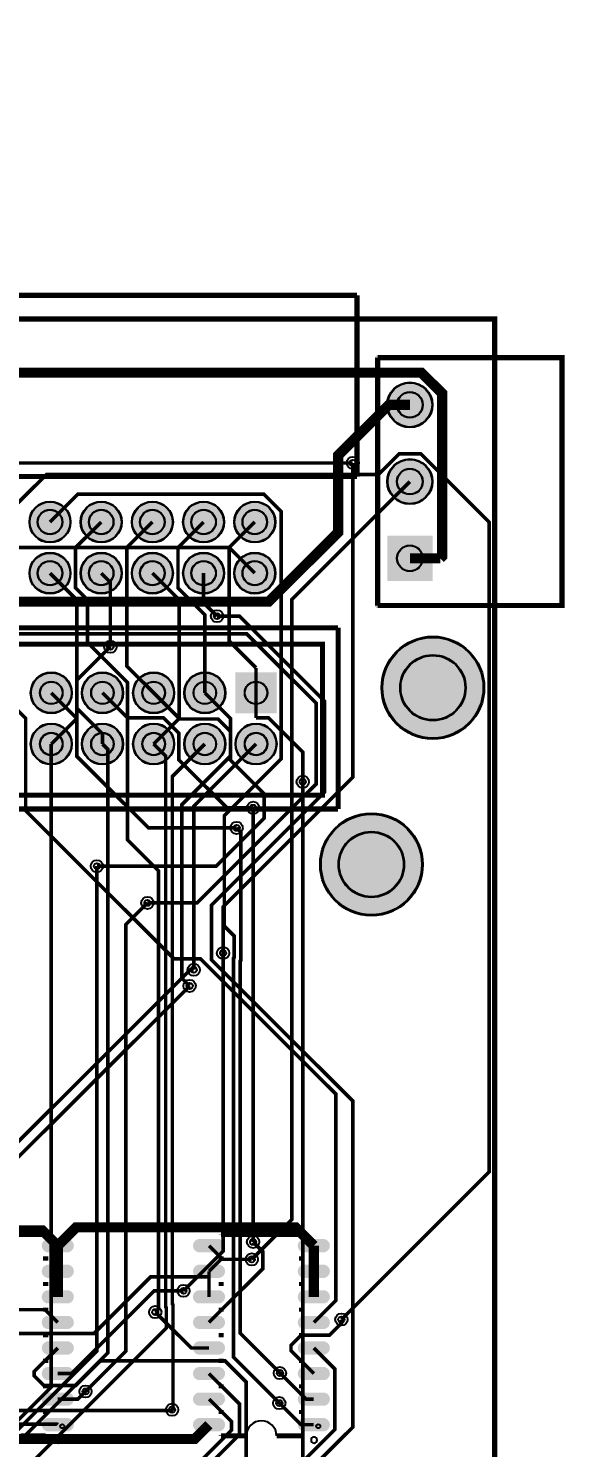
# Model space of a CAD drawing. Header units: millimetres. Extents: x -2 to 110, y 0 to 109.
# Drawn here: x 83 to 109.6, y 38.9 to 109.4 of the extents above; entities that cross this region are included whole.
import ezdxf

# ---------------------------------------------------------------- set-up
doc = ezdxf.new("R2010")
doc.units = ezdxf.units.MM
for name, color, linetype, true_color in [('BoardOutLine', 7, 'Continuous', 0xff00ff), ('BottomLayer', 7, 'Continuous', 0x0000ff), ('BottomSolderMaskLayer', 7, 'Continuous', 0xaa00ff), ('Document', 7, 'Continuous', 0xffffff), ('Hole', 7, 'Continuous', 0x222222), ('Multi-Layer', 7, 'Continuous', 0xc0c0c0), ('TopLayer', 7, 'Continuous', 0xff0000), ('TopPasteMaskLayer', 7, 'Continuous', 0x808080), ('TopSilkLayer', 7, 'Continuous', 0xffcc00), ('TopSolderMaskLayer', 7, 'Continuous', 0x800080)]:
    doc.layers.add(name, color=color, linetype=linetype, true_color=true_color)

msp = doc.modelspace()

# ---------------------------------------------------------------- hatches: boundary and pattern name
at = {"layer": 'BottomSolderMaskLayer'}
for points in [[(100.805, 90.704, 1), (103.056, 90.704, 1)], [(100.805, 86.894, 1), (103.056, 86.894, 1)], [(83.049, 84.887, 1), (85.1, 84.887, 1)], [(85.589, 84.887, 1), (87.64, 84.887, 1)], [(88.129, 84.887, 1), (90.18, 84.887, 1)], [(90.669, 84.887, 1), (92.72, 84.887, 1)], [(93.209, 84.887, 1), (95.26, 84.887, 1)], [(100.805, 81.958), (100.805, 84.209), (103.056, 84.209), (103.056, 81.958)], [(83.049, 82.347, 1), (85.1, 82.347, 1)], [(85.589, 82.347, 1), (87.64, 82.347, 1)], [(88.129, 82.347, 1), (90.18, 82.347, 1)], [(90.669, 82.347, 1), (92.72, 82.347, 1)], [(93.209, 82.347, 1), (95.26, 82.347, 1)], [(100.523, 76.657, 1), (105.624, 76.657, 1)], [(83.111, 76.403, 1), (85.162, 76.403, 1)], [(85.651, 76.403, 1), (87.702, 76.403, 1)], [(88.191, 76.403, 1), (90.242, 76.403, 1)], [(90.731, 76.403, 1), (92.782, 76.403, 1)], [(95.322, 75.378), (93.271, 75.378), (93.271, 77.428), (95.322, 77.428)], [(83.111, 73.863, 1), (85.162, 73.863, 1)], [(85.651, 73.863, 1), (87.702, 73.863, 1)], [(88.191, 73.863, 1), (90.242, 73.863, 1)], [(90.731, 73.863, 1), (92.782, 73.863, 1)], [(93.271, 73.863, 1), (95.322, 73.863, 1)], [(97.471, 67.88, 1), (102.572, 67.88, 1)]]:
    msp.add_hatch(color=256, dxfattribs=at).paths.add_polyline_path(points)
at = {"layer": 'Document'}
for points in [[(100.33, 80.866), (109.353, 80.866), (109.353, 92.922), (100.33, 92.922), (100.314, 92.923), (100.298, 92.926), (100.282, 92.931), (100.267, 92.939), (100.253, 92.948), (100.241, 92.959), (100.23, 92.971), (100.22, 92.985), (100.213, 93), (100.208, 93.016), (100.204, 93.032), (100.203, 93.049), (100.204, 93.065), (100.208, 93.081), (100.213, 93.097), (100.22, 93.112), (100.23, 93.126), (100.241, 93.138), (100.253, 93.149), (100.267, 93.159), (100.282, 93.166), (100.298, 93.171), (100.314, 93.174), (100.33, 93.176), (109.48, 93.176), (109.497, 93.174), (109.513, 93.171), (109.529, 93.166), (109.544, 93.159), (109.558, 93.149), (109.57, 93.138), (109.581, 93.126), (109.59, 93.112), (109.598, 93.097), (109.603, 93.081), (109.606, 93.065), (109.607, 93.049), (109.607, 80.739), (109.606, 80.722), (109.603, 80.706), (109.598, 80.69), (109.59, 80.675), (109.581, 80.661), (109.57, 80.649), (109.558, 80.638), (109.544, 80.629), (109.529, 80.621), (109.513, 80.616), (109.497, 80.613), (109.48, 80.612), (100.33, 80.612), (100.314, 80.613), (100.298, 80.616), (100.282, 80.621), (100.267, 80.629), (100.253, 80.638), (100.241, 80.649), (100.23, 80.661), (100.22, 80.675), (100.213, 80.69), (100.208, 80.706), (100.204, 80.722), (100.203, 80.739), (100.204, 80.755), (100.208, 80.771), (100.213, 80.787), (100.22, 80.802), (100.23, 80.816), (100.241, 80.828), (100.253, 80.839), (100.267, 80.849), (100.282, 80.856), (100.298, 80.861), (100.314, 80.864), (100.33, 80.866)], [(100.457, 93.049), (100.457, 80.739), (100.456, 80.722), (100.453, 80.706), (100.448, 80.69), (100.44, 80.675), (100.431, 80.661), (100.42, 80.649), (100.408, 80.638), (100.394, 80.629), (100.379, 80.621), (100.363, 80.616), (100.347, 80.613), (100.33, 80.612), (100.314, 80.613), (100.298, 80.616), (100.282, 80.621), (100.267, 80.629), (100.253, 80.638), (100.241, 80.649), (100.23, 80.661), (100.22, 80.675), (100.213, 80.69), (100.208, 80.706), (100.204, 80.722), (100.203, 80.739), (100.203, 93.049), (100.204, 93.065), (100.208, 93.081), (100.213, 93.097), (100.22, 93.112), (100.23, 93.126), (100.241, 93.138), (100.253, 93.149), (100.267, 93.159), (100.282, 93.166), (100.298, 93.171), (100.314, 93.174), (100.33, 93.176), (100.347, 93.174), (100.363, 93.171), (100.379, 93.166), (100.394, 93.159), (100.408, 93.149), (100.42, 93.138), (100.431, 93.126), (100.44, 93.112), (100.448, 93.097), (100.453, 93.081), (100.456, 93.065), (100.457, 93.049)]]:
    msp.add_hatch(color=256, dxfattribs=at).paths.add_polyline_path(points)
at = {"layer": 'Multi-Layer'}
for points in [[(100.83, 90.704, 1), (103.03, 90.704, 1)], [(100.83, 86.894, 1), (103.03, 86.894, 1)], [(83.074, 84.887, 1), (85.074, 84.887, 1)], [(85.614, 84.887, 1), (87.614, 84.887, 1)], [(88.154, 84.887, 1), (90.154, 84.887, 1)], [(90.694, 84.887, 1), (92.694, 84.887, 1)], [(93.234, 84.887, 1), (95.234, 84.887, 1)], [(100.83, 81.984), (100.83, 84.184), (103.03, 84.184), (103.03, 81.984)], [(83.074, 82.347, 1), (85.074, 82.347, 1)], [(85.614, 82.347, 1), (87.614, 82.347, 1)], [(88.154, 82.347, 1), (90.154, 82.347, 1)], [(90.694, 82.347, 1), (92.694, 82.347, 1)], [(93.234, 82.347, 1), (95.234, 82.347, 1)], [(83.137, 76.403, 1), (85.137, 76.403, 1)], [(85.677, 76.403, 1), (87.677, 76.403, 1)], [(88.217, 76.403, 1), (90.217, 76.403, 1)], [(90.757, 76.403, 1), (92.757, 76.403, 1)], [(95.297, 75.403), (93.297, 75.403), (93.297, 77.403), (95.297, 77.403)], [(83.137, 73.863, 1), (85.137, 73.863, 1)], [(85.677, 73.863, 1), (87.677, 73.863, 1)], [(88.217, 73.863, 1), (90.217, 73.863, 1)], [(90.757, 73.863, 1), (92.757, 73.863, 1)], [(93.297, 73.863, 1), (95.297, 73.863, 1)]]:
    msp.add_hatch(color=256, dxfattribs=at).paths.add_polyline_path(points)
at = {"layer": 'TopLayer'}
for points in [[(84.961, 49.247, -0.785398), (84.961, 48.647), (83.961, 48.647, -0.785398), (83.961, 49.247)], [(92.464, 49.247, -0.785398), (92.464, 48.647), (91.464, 48.647, -0.785398), (91.464, 49.247)], [(97.664, 49.247, -0.785398), (97.664, 48.647), (96.664, 48.647, -0.785398), (96.664, 49.247)], [(84.961, 47.977, -0.785398), (84.961, 47.377), (83.961, 47.377, -0.785398), (83.961, 47.977)], [(92.464, 47.977, -0.785398), (92.464, 47.377), (91.464, 47.377, -0.785398), (91.464, 47.977)], [(97.664, 47.977, -0.785398), (97.664, 47.377), (96.664, 47.377, -0.785398), (96.664, 47.977)], [(84.961, 46.707, -0.785398), (84.961, 46.107), (83.961, 46.107, -0.785398), (83.961, 46.707)], [(92.464, 46.707, -0.785398), (92.464, 46.107), (91.464, 46.107, -0.785398), (91.464, 46.707)], [(97.664, 46.707, -0.785398), (97.664, 46.107), (96.664, 46.107, -0.785398), (96.664, 46.707)], [(84.961, 45.436, -0.785398), (84.961, 44.836), (83.961, 44.836, -0.785398), (83.961, 45.436)], [(92.464, 45.437, -0.785398), (92.464, 44.837), (91.464, 44.837, -0.785398), (91.464, 45.437)], [(97.664, 45.437, -0.785398), (97.664, 44.837), (96.664, 44.837, -0.785398), (96.664, 45.437)], [(84.961, 44.166, -0.785398), (84.961, 43.566), (83.961, 43.566, -0.785398), (83.961, 44.166)], [(92.464, 44.167, -0.785398), (92.464, 43.567), (91.464, 43.567, -0.785398), (91.464, 44.167)], [(97.664, 44.167, -0.785398), (97.664, 43.567), (96.664, 43.567, -0.785398), (96.664, 44.167)], [(84.961, 42.896, -0.785398), (84.961, 42.296), (83.961, 42.296, -0.785398), (83.961, 42.896)], [(92.464, 42.897, -0.785398), (92.464, 42.297), (91.464, 42.297, -0.785398), (91.464, 42.897)], [(97.664, 42.897, -0.785398), (97.664, 42.297), (96.664, 42.297, -0.785398), (96.664, 42.897)], [(84.961, 41.626, -0.785398), (84.961, 41.026), (83.961, 41.026, -0.785398), (83.961, 41.626)], [(92.464, 41.627, -0.785398), (92.464, 41.027), (91.464, 41.027, -0.785398), (91.464, 41.627)], [(97.664, 41.627, -0.785398), (97.664, 41.027), (96.664, 41.027, -0.785398), (96.664, 41.627)], [(84.961, 40.356, -0.785398), (84.961, 39.756), (83.961, 39.756, -0.785398), (83.961, 40.356)], [(92.464, 40.357, -0.785398), (92.464, 39.757), (91.464, 39.757, -0.785398), (91.464, 40.357)], [(97.664, 40.357, -0.785398), (97.664, 39.757), (96.664, 39.757, -0.785398), (96.664, 40.357)]]:
    msp.add_hatch(color=256, dxfattribs=at).paths.add_polyline_path(points)
at = {"layer": 'TopPasteMaskLayer'}
for points in [[(84.961, 49.247, -0.785398), (84.961, 48.647), (83.961, 48.647, -0.785398), (83.961, 49.247)], [(92.464, 49.247, -0.785398), (92.464, 48.647), (91.464, 48.647, -0.785398), (91.464, 49.247)], [(97.664, 49.247, -0.785398), (97.664, 48.647), (96.664, 48.647, -0.785398), (96.664, 49.247)], [(84.961, 47.977, -0.785398), (84.961, 47.377), (83.961, 47.377, -0.785398), (83.961, 47.977)], [(92.464, 47.977, -0.785398), (92.464, 47.377), (91.464, 47.377, -0.785398), (91.464, 47.977)], [(97.664, 47.977, -0.785398), (97.664, 47.377), (96.664, 47.377, -0.785398), (96.664, 47.977)], [(84.961, 46.707, -0.785398), (84.961, 46.107), (83.961, 46.107, -0.785398), (83.961, 46.707)], [(92.464, 46.707, -0.785398), (92.464, 46.107), (91.464, 46.107, -0.785398), (91.464, 46.707)], [(97.664, 46.707, -0.785398), (97.664, 46.107), (96.664, 46.107, -0.785398), (96.664, 46.707)], [(84.961, 45.436, -0.785398), (84.961, 44.836), (83.961, 44.836, -0.785398), (83.961, 45.436)], [(92.464, 45.437, -0.785398), (92.464, 44.837), (91.464, 44.837, -0.785398), (91.464, 45.437)], [(97.664, 45.437, -0.785398), (97.664, 44.837), (96.664, 44.837, -0.785398), (96.664, 45.437)], [(84.961, 44.166, -0.785398), (84.961, 43.566), (83.961, 43.566, -0.785398), (83.961, 44.166)], [(92.464, 44.167, -0.785398), (92.464, 43.567), (91.464, 43.567, -0.785398), (91.464, 44.167)], [(97.664, 44.167, -0.785398), (97.664, 43.567), (96.664, 43.567, -0.785398), (96.664, 44.167)], [(84.961, 42.896, -0.785398), (84.961, 42.296), (83.961, 42.296, -0.785398), (83.961, 42.896)], [(92.464, 42.897, -0.785398), (92.464, 42.297), (91.464, 42.297, -0.785398), (91.464, 42.897)], [(97.664, 42.897, -0.785398), (97.664, 42.297), (96.664, 42.297, -0.785398), (96.664, 42.897)], [(84.961, 41.626, -0.785398), (84.961, 41.026), (83.961, 41.026, -0.785398), (83.961, 41.626)], [(92.464, 41.627, -0.785398), (92.464, 41.027), (91.464, 41.027, -0.785398), (91.464, 41.627)], [(97.664, 41.627, -0.785398), (97.664, 41.027), (96.664, 41.027, -0.785398), (96.664, 41.627)], [(84.961, 40.356, -0.785398), (84.961, 39.756), (83.961, 39.756, -0.785398), (83.961, 40.356)], [(92.464, 40.357, -0.785398), (92.464, 39.757), (91.464, 39.757, -0.785398), (91.464, 40.357)], [(97.664, 40.357, -0.785398), (97.664, 39.757), (96.664, 39.757, -0.785398), (96.664, 40.357)]]:
    msp.add_hatch(color=256, dxfattribs=at).paths.add_polyline_path(points)
at = {"layer": 'TopSolderMaskLayer'}
for points in [[(100.805, 90.704, 1), (103.056, 90.704, 1)], [(100.805, 86.894, 1), (103.056, 86.894, 1)], [(83.049, 84.887, 1), (85.1, 84.887, 1)], [(85.589, 84.887, 1), (87.64, 84.887, 1)], [(88.129, 84.887, 1), (90.18, 84.887, 1)], [(90.669, 84.887, 1), (92.72, 84.887, 1)], [(93.209, 84.887, 1), (95.26, 84.887, 1)], [(100.805, 81.958), (100.805, 84.209), (103.056, 84.209), (103.056, 81.958)], [(83.049, 82.347, 1), (85.1, 82.347, 1)], [(85.589, 82.347, 1), (87.64, 82.347, 1)], [(88.129, 82.347, 1), (90.18, 82.347, 1)], [(90.669, 82.347, 1), (92.72, 82.347, 1)], [(93.209, 82.347, 1), (95.26, 82.347, 1)], [(100.523, 76.657, 1), (105.624, 76.657, 1)], [(83.111, 76.403, 1), (85.162, 76.403, 1)], [(85.651, 76.403, 1), (87.702, 76.403, 1)], [(88.191, 76.403, 1), (90.242, 76.403, 1)], [(90.731, 76.403, 1), (92.782, 76.403, 1)], [(95.322, 75.378), (93.271, 75.378), (93.271, 77.428), (95.322, 77.428)], [(83.111, 73.863, 1), (85.162, 73.863, 1)], [(85.651, 73.863, 1), (87.702, 73.863, 1)], [(88.191, 73.863, 1), (90.242, 73.863, 1)], [(90.731, 73.863, 1), (92.782, 73.863, 1)], [(93.271, 73.863, 1), (95.322, 73.863, 1)], [(97.471, 67.88, 1), (102.572, 67.88, 1)], [(85.003, 49.272, -0.785398), (85.003, 48.621), (83.918, 48.621, -0.785398), (83.918, 49.272)], [(92.506, 49.272, -0.785398), (92.506, 48.621), (91.422, 48.621, -0.785398), (91.422, 49.272)], [(97.707, 49.272, -0.785398), (97.707, 48.621), (96.622, 48.621, -0.785398), (96.622, 49.272)], [(85.003, 48.002, -0.785398), (85.003, 47.351), (83.918, 47.351, -0.785398), (83.918, 48.002)], [(92.506, 48.002, -0.785398), (92.506, 47.351), (91.422, 47.351, -0.785398), (91.422, 48.002)], [(97.707, 48.002, -0.785398), (97.707, 47.351), (96.622, 47.351, -0.785398), (96.622, 48.002)], [(85.003, 46.732, -0.785398), (85.003, 46.081), (83.918, 46.081, -0.785398), (83.918, 46.732)], [(92.506, 46.732, -0.785398), (92.506, 46.081), (91.422, 46.081, -0.785398), (91.422, 46.732)], [(97.707, 46.732, -0.785398), (97.707, 46.081), (96.622, 46.081, -0.785398), (96.622, 46.732)], [(85.003, 45.462, -0.785398), (85.003, 44.811), (83.918, 44.811, -0.785398), (83.918, 45.462)], [(92.506, 45.462, -0.785398), (92.506, 44.811), (91.422, 44.811, -0.785398), (91.422, 45.462)], [(97.707, 45.462, -0.785398), (97.707, 44.811), (96.622, 44.811, -0.785398), (96.622, 45.462)], [(85.003, 44.192, -0.785398), (85.003, 43.541), (83.918, 43.541, -0.785398), (83.918, 44.192)], [(92.506, 44.192, -0.785398), (92.506, 43.541), (91.422, 43.541, -0.785398), (91.422, 44.192)], [(97.707, 44.192, -0.785398), (97.707, 43.541), (96.622, 43.541, -0.785398), (96.622, 44.192)], [(85.003, 42.922, -0.785398), (85.003, 42.271), (83.918, 42.271, -0.785398), (83.918, 42.922)], [(92.506, 42.922, -0.785398), (92.506, 42.271), (91.422, 42.271, -0.785398), (91.422, 42.922)], [(97.707, 42.922, -0.785398), (97.707, 42.271), (96.622, 42.271, -0.785398), (96.622, 42.922)], [(85.003, 41.652, -0.785398), (85.003, 41.001), (83.918, 41.001, -0.785398), (83.918, 41.652)], [(92.506, 41.652, -0.785398), (92.506, 41.001), (91.422, 41.001, -0.785398), (91.422, 41.652)], [(97.707, 41.652, -0.785398), (97.707, 41.001), (96.622, 41.001, -0.785398), (96.622, 41.652)], [(85.003, 40.382, -0.785398), (85.003, 39.731), (83.918, 39.731, -0.785398), (83.918, 40.382)], [(92.506, 40.382, -0.785398), (92.506, 39.731), (91.422, 39.731, -0.785398), (91.422, 40.382)], [(97.707, 40.382, -0.785398), (97.707, 39.731), (96.622, 39.731, -0.785398), (96.622, 40.382)]]:
    msp.add_hatch(color=256, dxfattribs=at).paths.add_polyline_path(points)

# ---------------------------------------------------------------- linework, layer by layer
at = {"layer": 'BoardOutLine', "const_width": 0.254}
msp.add_lwpolyline([(106.138, -0.001), (-0.062, -0.001), (-0.062, 94.97), (106.138, 94.97), (106.138, -0.001)], close=True, dxfattribs=at)
at = {"layer": 'BottomLayer', "const_width": 0.178}
for points in [[(81.534, 84.887), (83.898, 87.251), (100.377, 87.251), (101.396, 88.27), (102.48, 88.27), (105.869, 84.88), (105.869, 52.618), (98.532, 45.281)], [(73.914, 84.887), (76.848, 87.82), (99.1, 87.82)], [(101.93, 86.894), (96.069, 81.032), (96.069, 50.25), (94.088, 48.269)], [(95.451, 41.132), (93.18, 43.404), (93.18, 63.225), (93.211, 63.256), (93.211, 64.329), (92.724, 64.816), (92.724, 70.31), (95.54, 73.126), (95.54, 85.414), (94.684, 86.27), (85.457, 86.27), (84.074, 84.887)], [(86.614, 84.887), (85.344, 83.617), (85.344, 81.607), (85.934, 81.017), (85.934, 78.905), (87.92, 76.918), (87.92, 69.099), (89.458, 67.562), (89.458, 45.811), (89.297, 45.65)], [(89.154, 84.887), (87.884, 83.617), (87.884, 77.736), (89.217, 76.403)], [(91.694, 84.887), (90.424, 83.617), (90.424, 81.607), (91.757, 80.274), (91.757, 76.403)], [(94.234, 84.887), (92.964, 83.617), (92.964, 78.977), (94.297, 77.644)], [(84.074, 82.347), (85.407, 81.014), (85.407, 75.133), (84.137, 73.863)], [(86.614, 82.347), (87.069, 81.892), (87.069, 78.695)], [(89.154, 82.347), (90.486, 81.015), (90.486, 75.132), (89.217, 73.863)], [(91.694, 82.347), (91.694, 80.878), (92.361, 80.211)], [(94.297, 76.403), (94.297, 77.644)], [(91.757, 76.403), (93.027, 75.133), (93.027, 73.263), (90.612, 70.848), (90.612, 62.237), (91.002, 61.847)], [(84.137, 73.863), (84.137, 41.926), (79.688, 37.478), (79.22, 37.478), (76.951, 35.209), (76.951, 34.883), (76.951, 34.883)], [(81.39, 36.403), (89.845, 44.858), (89.845, 45.877), (89.811, 45.911), (89.811, 73.269), (89.217, 73.863)], [(81.456, 37.334), (81.456, 38.14), (86.947, 43.631), (86.947, 73.593), (86.677, 73.863)], [(90.129, 40.803), (90.177, 40.85), (90.177, 46.014), (90.143, 46.048), (90.143, 72.249), (91.757, 73.863)], [(94.297, 73.863), (91.206, 70.772), (91.206, 62.649)], [(96.616, 71.989), (96.616, 12.759), (93.09, 9.233), (93.09, 5.454), (91.904, 4.268), (86.124, 4.268), (85.285, 3.429), (85.285, 2.805), (83.464, 0.984), (13.949, 0.984), (11.708, 3.225)], [(94.15, 70.694), (94.15, 49.134)], [(95.483, 42.624), (93.512, 44.596), (93.512, 63.087), (93.543, 63.119), (93.543, 69.49), (93.335, 69.698)], [(86.399, 67.796), (86.399, 43.718), (79.61, 36.93), (79.446, 36.93)], [(88.91, 65.973), (87.842, 64.905), (87.842, 43.714), (85.836, 41.707)], [(92.663, 63.483), (92.663, 48.672), (90.698, 46.706)]]:
    msp.add_lwpolyline(points, dxfattribs=at)
at = {"layer": 'BottomSolderMaskLayer'}
for centre, radius in [((101.93, 90.704), 1.125), ((101.93, 90.704), 0.645), ((101.93, 86.894), 1.125), ((101.93, 86.894), 0.645), ((84.074, 84.887), 1.025), ((84.074, 84.887), 0.615), ((86.614, 84.887), 1.025), ((86.614, 84.887), 0.615), ((89.154, 84.887), 1.025), ((89.154, 84.887), 0.615), ((91.694, 84.887), 1.025), ((91.694, 84.887), 0.615), ((94.234, 84.887), 1.025), ((94.234, 84.887), 0.615), ((84.074, 82.347), 1.025), ((86.614, 82.347), 1.025), ((89.154, 82.347), 1.025), ((91.694, 82.347), 1.025), ((94.234, 82.347), 1.025), ((101.93, 83.084), 0.645), ((84.074, 82.347), 0.615), ((86.614, 82.347), 0.615), ((89.154, 82.347), 0.615), ((91.694, 82.347), 0.615), ((94.234, 82.347), 0.615), ((103.073, 76.657), 2.551), ((103.074, 76.657), 1.633), ((84.137, 76.403), 1.025), ((84.137, 76.403), 0.564), ((86.677, 76.403), 1.025), ((86.677, 76.403), 0.564), ((89.217, 76.403), 1.025), ((89.217, 76.403), 0.564), ((91.757, 76.403), 1.025), ((91.757, 76.403), 0.564), ((94.297, 76.403), 0.564), ((84.137, 73.863), 1.025), ((86.677, 73.863), 1.025), ((89.217, 73.863), 1.025), ((91.757, 73.863), 1.025), ((94.297, 73.863), 1.025), ((84.137, 73.863), 0.564), ((86.677, 73.863), 0.564), ((89.217, 73.863), 0.564), ((91.757, 73.863), 0.564), ((94.297, 73.863), 0.564), ((100.022, 67.88), 2.551), ((100.021, 67.88), 1.633)]:
    msp.add_circle(centre, radius, dxfattribs=at)
at = {"layer": 'Document'}
for centre in [(84.68, 39.98), (97.384, 39.981)]:
    msp.add_circle(centre, 0.1, dxfattribs=at)
at = {"layer": 'Hole'}
for centre in [(99.1, 87.821), (92.361, 80.211), (87.069, 78.695), (96.616, 71.989), (94.15, 70.694), (93.335, 69.698), (86.399, 67.796), (88.91, 65.973), (92.663, 63.483), (91.206, 62.649), (91.002, 61.847), (94.15, 49.134), (94.088, 48.269), (90.698, 46.706), (89.297, 45.65), (98.532, 45.281), (95.483, 42.624), (85.836, 41.707), (90.129, 40.803), (95.451, 41.132)]:
    msp.add_circle(centre, 0.152, dxfattribs=at)
at = {"layer": 'Multi-Layer'}
for centre, radius in [((101.93, 90.704), 1.1), ((101.93, 90.704), 0.63), ((99.1, 87.821), 0.305), ((101.93, 86.894), 1.1), ((101.93, 86.894), 0.63), ((84.074, 84.887), 1), ((84.074, 84.887), 0.6), ((86.614, 84.887), 1), ((86.614, 84.887), 0.6), ((89.154, 84.887), 1), ((89.154, 84.887), 0.6), ((91.694, 84.887), 1), ((91.694, 84.887), 0.6), ((94.234, 84.887), 1), ((94.234, 84.887), 0.6), ((84.074, 82.347), 1), ((86.614, 82.347), 1), ((89.154, 82.347), 1), ((91.694, 82.347), 1), ((94.234, 82.347), 1), ((101.93, 83.084), 0.63), ((84.074, 82.347), 0.6), ((86.614, 82.347), 0.6), ((89.154, 82.347), 0.6), ((91.694, 82.347), 0.6), ((94.234, 82.347), 0.6), ((92.361, 80.211), 0.305), ((87.069, 78.695), 0.305), ((103.073, 76.657), 2.5), ((103.074, 76.657), 1.6), ((84.137, 76.403), 1), ((84.137, 76.403), 0.55), ((86.677, 76.403), 1), ((86.677, 76.403), 0.55), ((89.217, 76.403), 1), ((89.217, 76.403), 0.55), ((91.757, 76.403), 1), ((91.757, 76.403), 0.55), ((94.297, 76.403), 0.55), ((84.137, 73.863), 1), ((86.677, 73.863), 1), ((89.217, 73.863), 1), ((91.757, 73.863), 1), ((94.297, 73.863), 1), ((84.137, 73.863), 0.55), ((86.677, 73.863), 0.55), ((89.217, 73.863), 0.55), ((91.757, 73.863), 0.55), ((94.297, 73.863), 0.55), ((96.616, 71.989), 0.305), ((94.15, 70.694), 0.305), ((93.335, 69.698), 0.305), ((100.022, 67.88), 2.5), ((100.021, 67.88), 1.6), ((86.399, 67.796), 0.305), ((88.91, 65.973), 0.305), ((92.663, 63.483), 0.305), ((91.206, 62.649), 0.305), ((91.002, 61.847), 0.305), ((94.15, 49.134), 0.305), ((94.088, 48.269), 0.305), ((90.698, 46.706), 0.305), ((89.297, 45.65), 0.305), ((98.532, 45.281), 0.305), ((95.483, 42.624), 0.305), ((85.836, 41.707), 0.305), ((90.129, 40.803), 0.305), ((95.451, 41.132), 0.305)]:
    msp.add_circle(centre, radius, dxfattribs=at)
at = {"layer": 'TopLayer'}
for points, const_width in [([(103.437, 83.084), (103.533, 83.179), (103.533, 91.275), (102.504, 92.303), (63.223, 92.303), (55.564, 84.645)], 0.508), ([(62.948, 80.931), (94.927, 80.931), (98.367, 84.372), (98.367, 88.191), (100.88, 90.704), (101.93, 90.704)], 0.508), ([(92.663, 63.483), (92.663, 65.775), (99.1, 72.212), (99.1, 87.82)], 0.178), ([(94.234, 82.347), (92.964, 83.617), (60.712, 83.617), (59.917, 82.822), (59.917, 81.156), (59.866, 81.104), (52.868, 81.104), (50.675, 78.911)], 0.178), ([(101.93, 83.084), (103.437, 83.084)], 0.508), ([(51.439, 9.088), (51.599, 9.248), (68.407, 9.248), (99.105, 39.946), (99.105, 56.128), (92.088, 63.145), (92.088, 65.861), (97.703, 71.476), (97.703, 75.985), (93.477, 80.211), (92.361, 80.211)], 0.178), ([(88.91, 65.973), (91.375, 65.973), (97.277, 71.874), (97.277, 75.889), (93.828, 79.337), (79.451, 79.337), (76.517, 76.403)], 0.178), ([(87.069, 78.695), (85.407, 77.033), (85.407, 75.639), (86.677, 74.369), (86.677, 73.863)], 0.178), ([(81.597, 76.403), (82.867, 75.133), (82.867, 70.554), (90.224, 63.196), (91.539, 63.196), (98.26, 56.476), (98.26, 46.232), (97.164, 45.137)], 0.178), ([(84.137, 76.403), (85.407, 75.133), (85.407, 73.248), (88.957, 69.698), (93.335, 69.698)], 0.178), ([(89.217, 76.403), (90.514, 75.106), (92.411, 75.106), (93.028, 74.49), (93.028, 73.065), (94.701, 71.391), (94.701, 70.183), (92.314, 67.796), (86.399, 67.796)], 0.178), ([(86.677, 76.403), (87.92, 75.16), (89.712, 75.16), (90.46, 74.411), (90.46, 73.088), (92.854, 70.694), (94.15, 70.694)], 0.178), ([(94.297, 76.403), (94.297, 75.161)], 0.178), ([(94.297, 75.161), (94.918, 75.161), (96.616, 73.463), (96.616, 71.989)], 0.178), ([(91.206, 62.649), (91.029, 62.649), (80.499, 52.118), (42.98, 52.118)], 0.178), ([(91.002, 61.847), (80.164, 51.008), (34.903, 51.008), (33.876, 49.981)], 0.178), ([(84.461, 48.946), (85.372, 49.857), (96.254, 49.857), (97.164, 48.947)], 0.508), ([(84.461, 48.946), (83.696, 49.712), (72.522, 49.712), (71.757, 48.946)], 0.508), ([(84.461, 47.676), (84.461, 48.946)], 0.508), ([(91.964, 45.137), (94.635, 47.808), (94.635, 48.649), (94.15, 49.134)], 0.178), ([(92.599, 48.312), (91.964, 48.947)], 0.178), ([(97.164, 48.947), (97.164, 47.677)], 0.508), ([(84.461, 47.676), (84.461, 46.406)], 0.508), ([(91.964, 47.677), (92.599, 48.312)], 0.178), ([(94.088, 48.269), (92.642, 48.269), (92.599, 48.312)], 0.178), ([(97.164, 47.677), (97.164, 46.407)], 0.508), ([(91.964, 47.399), (89.068, 47.399), (86.251, 44.582), (76.809, 44.582), (75.597, 45.794)], 0.178), ([(91.964, 47.677), (91.964, 47.399)], 0.178), ([(91.964, 47.399), (91.964, 46.407)], 0.178), ([(90.698, 46.706), (89.24, 46.706), (85.13, 42.596), (84.461, 42.596)], 0.178), ([(76.703, 46.055), (76.986, 45.771), (83.826, 45.771), (84.461, 45.136)], 0.178), ([(89.297, 45.65), (91.08, 43.867), (91.964, 43.867)], 0.178), ([(98.532, 45.281), (98.532, 45.099), (97.935, 44.502), (96.529, 44.502), (96.031, 44.004), (96.031, 43.73), (97.164, 42.597)], 0.178), ([(24.408, 3.225), (25.488, 2.145), (40.045, 2.145), (40.801, 2.902), (40.801, 3.339), (41.731, 4.268), (44.891, 4.268), (45.999, 5.376), (45.999, 6.006), (49.658, 9.665), (68.049, 9.665), (69.058, 10.674), (69.364, 10.674), (69.684, 10.995), (69.684, 11.301), (98.209, 39.825), (98.209, 42.822), (97.164, 43.867)], 0.178), ([(84.461, 43.866), (83.293, 42.699), (83.293, 42.484), (83.778, 41.999), (85.341, 41.999), (86.574, 43.232), (92.754, 43.232), (93.809, 42.177), (93.809, 36.342), (69.137, 11.67), (69.137, 11.222)], 0.178), ([(91.964, 42.597), (93.477, 41.084), (93.477, 39.569), (86.392, 32.483), (61.757, 32.483), (35.838, 6.565), (35.838, 5.412), (34.815, 4.389), (23.966, 4.389), (23.139, 3.562), (23.139, 2.871), (22.361, 2.094), (20.459, 2.094), (19.328, 3.225)], 0.178), ([(95.483, 42.624), (96.781, 41.327), (97.164, 41.327)], 0.178), ([(85.836, 41.707), (85.455, 41.326), (84.461, 41.326)], 0.178), ([(91.964, 41.327), (93.082, 40.208), (93.082, 39.783), (86.929, 33.629), (65.072, 33.629), (64.839, 33.396), (58.292, 33.396), (36.796, 11.901), (36.612, 11.901), (30.759, 6.048), (30.759, 5.384), (30.096, 4.721), (23.365, 4.721), (21.868, 3.225)], 0.178), ([(46.35, 41.326), (47.066, 40.61), (48.662, 40.61), (48.814, 40.763), (67.65, 40.763), (67.823, 40.936), (68.624, 40.936), (68.797, 40.763), (90.089, 40.763), (90.129, 40.803)], 0.178), ([(95.451, 41.132), (96.527, 40.057), (97.164, 40.057)], 0.178), ([(79.261, 40.056), (79.969, 39.348), (91.255, 39.348), (91.964, 40.057)], 0.508), ([(81.502, 40.09), (84.427, 40.09), (84.461, 40.056)], 0.178)]:
    msp.add_lwpolyline(points, dxfattribs=dict(at, const_width=const_width))
at = {"layer": 'TopSilkLayer', "const_width": 0.254}
for points in [[(53.604, 96.147), (99.304, 96.147)], [(99.304, 87.147), (99.304, 96.147)], [(100.33, 93.049), (100.33, 80.739)], [(100.33, 80.739), (109.48, 80.739), (109.48, 93.049), (100.33, 93.049)], [(53.604, 87.147), (99.304, 87.147)], [(54.667, 79.633), (98.367, 79.633)], [(98.367, 70.632), (98.367, 79.633)], [(54.667, 70.632), (96.667, 70.632), (98.367, 70.632)], [(83.861, 49.502), (79.861, 49.502)], [(83.861, 49.478), (83.861, 49.502)], [(96.564, 49.502), (92.564, 49.502)], [(92.564, 49.478), (92.564, 49.502)], [(96.564, 49.478), (96.564, 49.502)], [(83.861, 48.208), (83.861, 48.415)], [(92.564, 48.208), (92.564, 48.415)], [(96.564, 48.208), (96.564, 48.415)], [(83.861, 46.938), (83.861, 47.145)], [(92.564, 46.938), (92.564, 47.145)], [(96.564, 46.938), (96.564, 47.145)], [(83.861, 45.668), (83.861, 45.875)], [(92.564, 45.668), (92.564, 45.875)], [(96.564, 45.668), (96.564, 45.875)], [(83.861, 44.398), (83.861, 44.605)], [(92.564, 44.398), (92.564, 44.605)], [(96.564, 44.398), (96.564, 44.605)], [(83.861, 43.128), (83.861, 43.335)], [(92.564, 43.128), (92.564, 43.335)], [(96.564, 43.128), (96.564, 43.335)], [(83.861, 41.858), (83.861, 42.065)], [(92.564, 41.858), (92.564, 42.065)], [(96.564, 41.858), (96.564, 42.065)], [(83.861, 40.588), (83.861, 40.795)], [(92.564, 40.588), (92.564, 40.795)], [(96.564, 40.588), (96.564, 40.795)], [(83.861, 39.502), (82.611, 39.502)], [(83.861, 39.502), (83.861, 39.525)], [(92.564, 39.502), (92.564, 39.525)], [(92.564, 39.502), (93.814, 39.502)], [(96.564, 39.502), (95.314, 39.502)], [(96.564, 39.502), (96.564, 39.525)]]:
    msp.add_lwpolyline(points, dxfattribs=at)
msp.add_lwpolyline([(97.599, 71.323), (55.435, 71.323), (55.435, 78.816), (97.599, 78.816), (97.599, 71.323)], close=True, dxfattribs=at)
at = {"layer": 'TopSilkLayer'}
msp.add_circle((100.022, 67.88), 2.5, dxfattribs=at)
for centre, radius, start, end in [((94.565, 39.502), 0.751, 360, 180), ((84.475, 39.296), 0.15, 180.48507, 179.51493), ((97.178, 39.296), 0.15, 180.48507, 179.51493)]:
    msp.add_arc(centre, radius, start, end, dxfattribs=at)
at = {"layer": 'TopSolderMaskLayer'}
for centre, radius in [((101.93, 90.704), 1.125), ((101.93, 90.704), 0.645), ((101.93, 86.894), 1.125), ((101.93, 86.894), 0.645), ((84.074, 84.887), 1.025), ((84.074, 84.887), 0.615), ((86.614, 84.887), 1.025), ((86.614, 84.887), 0.615), ((89.154, 84.887), 1.025), ((89.154, 84.887), 0.615), ((91.694, 84.887), 1.025), ((91.694, 84.887), 0.615), ((94.234, 84.887), 1.025), ((94.234, 84.887), 0.615), ((84.074, 82.347), 1.025), ((86.614, 82.347), 1.025), ((89.154, 82.347), 1.025), ((91.694, 82.347), 1.025), ((94.234, 82.347), 1.025), ((101.93, 83.084), 0.645), ((84.074, 82.347), 0.615), ((86.614, 82.347), 0.615), ((89.154, 82.347), 0.615), ((91.694, 82.347), 0.615), ((94.234, 82.347), 0.615), ((103.073, 76.657), 2.551), ((103.074, 76.657), 1.633), ((84.137, 76.403), 1.025), ((84.137, 76.403), 0.564), ((86.677, 76.403), 1.025), ((86.677, 76.403), 0.564), ((89.217, 76.403), 1.025), ((89.217, 76.403), 0.564), ((91.757, 76.403), 1.025), ((91.757, 76.403), 0.564), ((94.297, 76.403), 0.564), ((84.137, 73.863), 1.025), ((86.677, 73.863), 1.025), ((89.217, 73.863), 1.025), ((91.757, 73.863), 1.025), ((94.297, 73.863), 1.025), ((84.137, 73.863), 0.564), ((86.677, 73.863), 0.564), ((89.217, 73.863), 0.564), ((91.757, 73.863), 0.564), ((94.297, 73.863), 0.564), ((100.022, 67.88), 2.551), ((100.021, 67.88), 1.633)]:
    msp.add_circle(centre, radius, dxfattribs=at)

doc.saveas('drawing.dxf')
